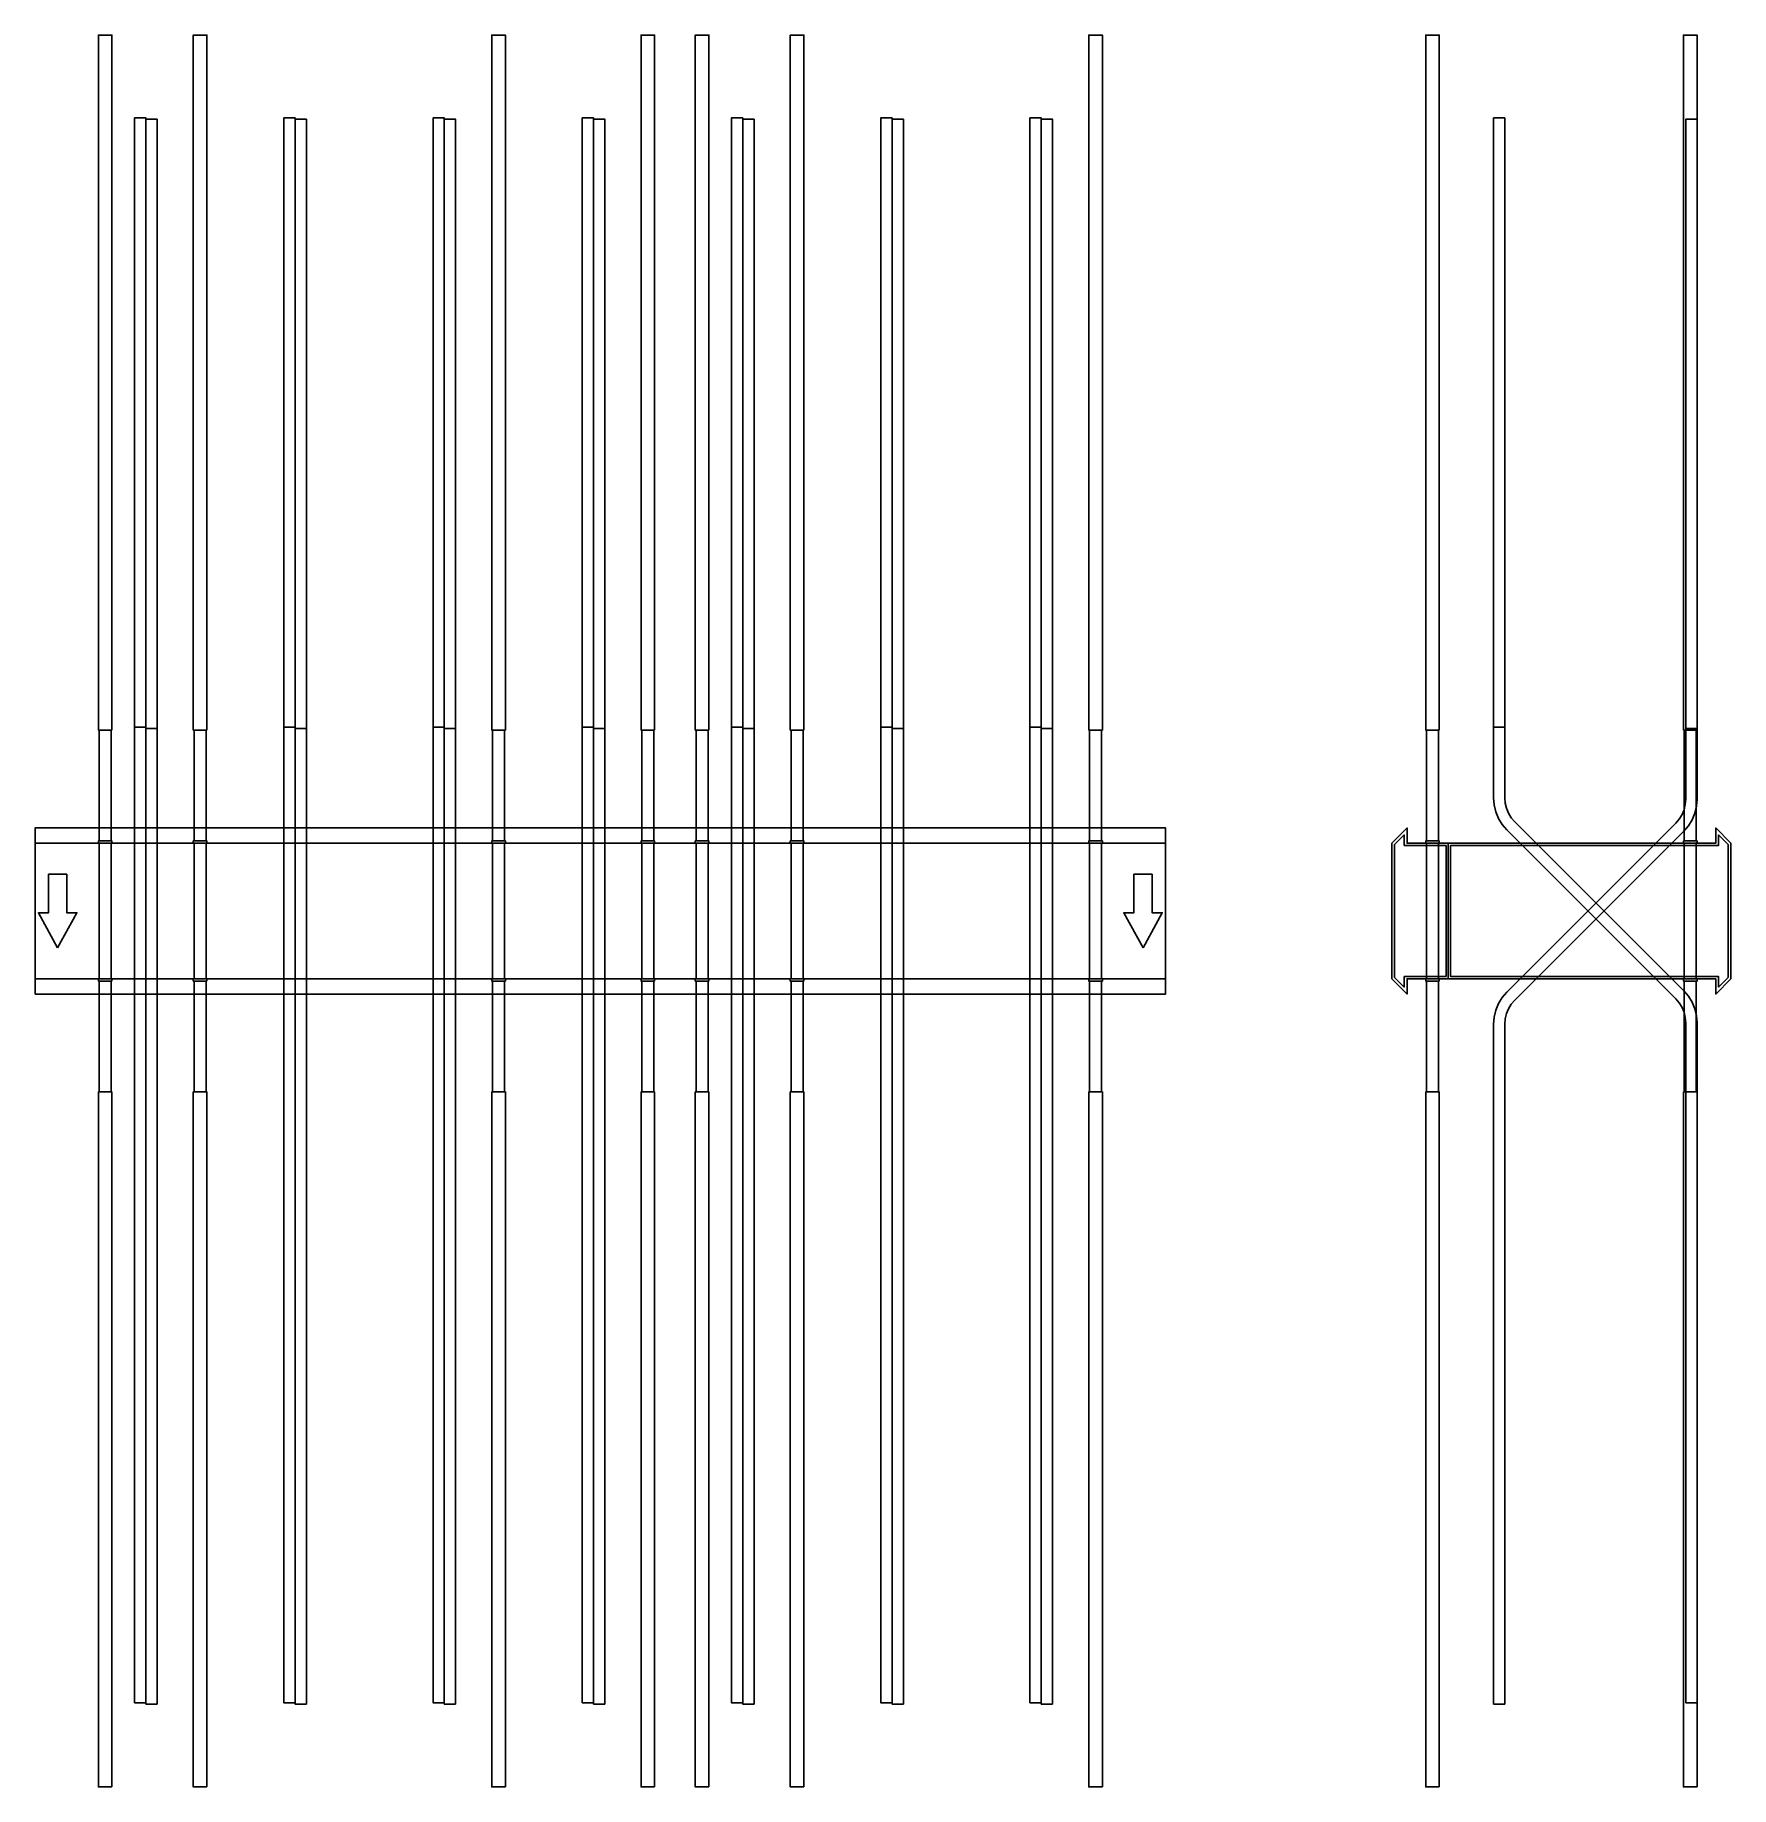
# Model space of a CAD drawing. Extents: x 0 to 1500, y -775 to 775.
import ezdxf

# ---------------------------------------------------------------- set-up
doc = ezdxf.new("R2010")
doc.units = 0
doc.layers.add('Halfen', color=7, linetype='CONTINUOUS')

msp = doc.modelspace()

# ---------------------------------------------------------------- linework, layer by layer
at = {"layer": 'Halfen', "color": 7}
for points in [[(68, 160), (68, 775), (56, 775), (56, 160)], [(152, 160), (152, 775), (140, 775), (140, 160)], [(416, 160), (416, 775), (404, 775), (404, 160)], [(548, 160), (548, 775), (536, 775), (536, 160)], [(596, 160), (596, 775), (584, 775), (584, 160)], [(680, 160), (680, 775), (668, 775), (668, 160)], [(944, 160), (944, 775), (932, 775), (932, 160)], [(1242, 160), (1242, 775), (1230, 775), (1230, 160)], [(1470, 160), (1470, 775), (1458, 775), (1458, 160)], [(98, 162.71), (98, 701.71), (88, 701.71), (88, 162.71)], [(108, 161.497), (108, 700.497), (98, 700.497), (98, 161.497)], [(230, 162.71), (230, 701.71), (220, 701.71), (220, 162.71)], [(240, 161.497), (240, 700.497), (230, 700.497), (230, 161.497)], [(362, 162.71), (362, 701.71), (352, 701.71), (352, 162.71)], [(372, 161.497), (372, 700.497), (362, 700.497), (362, 161.497)], [(494, 162.71), (494, 701.71), (484, 701.71), (484, 162.71)], [(504, 161.497), (504, 700.497), (494, 700.497), (494, 161.497)], [(626, 162.71), (626, 701.71), (616, 701.71), (616, 162.71)], [(636, 161.497), (636, 700.497), (626, 700.497), (626, 161.497)], [(758, 162.71), (758, 701.71), (748, 701.71), (748, 162.71)], [(768, 161.497), (768, 700.497), (758, 700.497), (758, 161.497)], [(890, 162.71), (890, 701.71), (880, 701.71), (880, 162.71)], [(900, 161.497), (900, 700.497), (890, 700.497), (890, 161.497)], [(1300, 162.71), (1300, 701.71), (1290, 701.71), (1290, 162.71)], [(1460, 161.497), (1460, 700.497), (1470, 700.497), (1470, 161.497)], [(67.25, 62), (67.25, 160), (56.75, 160), (56.75, 62)], [(98, -700.497), (98, 162.71), (88, 162.71), (88, -700.497)], [(108, -701.71), (108, 161.497), (98, 161.497), (98, -701.71)], [(151.25, 62), (151.25, 160), (140.75, 160), (140.75, 62)], [(230, -700.497), (230, 162.71), (220, 162.71), (220, -700.497)], [(240, -701.71), (240, 161.497), (230, 161.497), (230, -701.71)], [(362, -700.497), (362, 162.71), (352, 162.71), (352, -700.497)], [(372, -701.71), (372, 161.497), (362, 161.497), (362, -701.71)], [(415.25, 62), (415.25, 160), (404.75, 160), (404.75, 62)], [(494, -700.497), (494, 162.71), (484, 162.71), (484, -700.497)], [(504, -701.71), (504, 161.497), (494, 161.497), (494, -701.71)], [(547.25, 62), (547.25, 160), (536.75, 160), (536.75, 62)], [(595.25, 62), (595.25, 160), (584.75, 160), (584.75, 62)], [(626, -700.497), (626, 162.71), (616, 162.71), (616, -700.497)], [(636, -701.71), (636, 161.497), (626, 161.497), (626, -701.71)], [(679.25, 62), (679.25, 160), (668.75, 160), (668.75, 62)], [(758, -700.497), (758, 162.71), (748, 162.71), (748, -700.497)], [(768, -701.71), (768, 161.497), (758, 161.497), (758, -701.71)], [(890, -700.497), (890, 162.71), (880, 162.71), (880, -700.497)], [(900, -701.71), (900, 161.497), (890, 161.497), (890, -701.71)], [(943.25, 62), (943.25, 160), (932.75, 160), (932.75, 62)], [(1241.25, 62), (1241.25, 160), (1230.75, 160), (1230.75, 62)], [(1470, -700.497), (1470, -98.891), (1469.508, -92.633), (1468.042, -86.53), (1465.64, -80.731), (1462.361, -75.379), (1458.284, -70.607), (1308.787, 78.891), (1305.729, 82.471), (1303.27, 86.484), (1301.468, 90.834), (1300.369, 95.411), (1300, 100.104), (1300, 162.71), (1290, 162.71), (1290, 100.104), (1290.492, 93.847), (1291.958, 87.743), (1294.36, 81.944), (1297.639, 76.593), (1301.716, 71.82), (1451.213, -77.678), (1454.271, -81.257), (1456.73, -85.271), (1458.532, -89.62), (1459.631, -94.198), (1460, -98.891), (1460, -700.497)], [(1290, -701.71), (1290, -100.104), (1290.492, -93.847), (1291.958, -87.743), (1294.36, -81.944), (1297.639, -76.593), (1301.716, -71.82), (1451.213, 77.678), (1454.271, 81.257), (1456.73, 85.271), (1458.532, 89.62), (1459.631, 94.198), (1460, 98.891), (1460, 161.497), (1470, 161.497), (1470, 98.891), (1469.508, 92.634), (1468.042, 86.53), (1465.64, 80.731), (1462.361, 75.38), (1458.284, 70.607), (1308.787, -78.891), (1305.729, -82.47), (1303.27, -86.484), (1301.468, -90.833), (1300.369, -95.411), (1300, -100.104), (1300, -701.71)], [(1469.25, 62), (1469.25, 160), (1458.75, 160), (1458.75, 62)], [(0, -73.5), (1000, -73.5), (1000, 73.5), (0, 73.5)], [(68, 60), (68, 62), (56, 62), (56, 60)], [(152, 60), (152, 62), (140, 62), (140, 60)], [(416, 60), (416, 62), (404, 62), (404, 60)], [(548, 60), (548, 62), (536, 62), (536, 60)], [(596, 60), (596, 62), (584, 62), (584, 60)], [(680, 60), (680, 62), (668, 62), (668, 60)], [(944, 60), (944, 62), (932, 62), (932, 60)], [(1250, -60), (1250, 60), (1213.5, 60), (1213.5, 73.5), (1200, 60), (1200, -60), (1213.5, -73.5), (1213.5, -60)], [(1248, -58), (1248, 58), (1211, 58), (1211, 67.25), (1202.5, 58.75), (1202.5, -58.75), (1211, -67.25), (1211, -58)], [(1242, 60), (1242, 62), (1230, 62), (1230, 60)], [(1500, -60), (1500, 60), (1486.5, 73.5), (1486.5, 60), (1250, 60), (1250, -60), (1486.5, -60), (1486.5, -73.5)], [(1497.5, -58.75), (1497.5, 58.75), (1489, 67.25), (1489, 58), (1252, 58), (1252, -58), (1489, -58), (1489, -67.25)], [(1470, 60), (1470, 62), (1458, 62), (1458, 60)], [(0, -60), (1000, -60), (1000, 60), (0, 60)], [(67.25, -60), (67.25, 60), (56.75, 60), (56.75, -60)], [(151.25, -60), (151.25, 60), (140.75, 60), (140.75, -60)], [(415.25, -60), (415.25, 60), (404.75, 60), (404.75, -60)], [(547.25, -60), (547.25, 60), (536.75, 60), (536.75, -60)], [(595.25, -60), (595.25, 60), (584.75, 60), (584.75, -60)], [(679.25, -60), (679.25, 60), (668.75, 60), (668.75, -60)], [(943.25, -60), (943.25, 60), (932.75, 60), (932.75, -60)], [(1241.25, -60), (1241.25, 60), (1230.75, 60), (1230.75, -60)], [(1469.25, -60), (1469.25, 60), (1458.75, 60), (1458.75, -60)], [(20, -32.5), (37, -1.5), (28, -1.5), (28, 32.5), (12, 32.5), (12, -1.5), (3, -1.5)], [(980, -32.5), (997, -1.5), (988, -1.5), (988, 32.5), (972, 32.5), (972, -1.5), (963, -1.5)], [(68, -62), (68, -60), (56, -60), (56, -62)], [(67.25, -160), (67.25, -62), (56.75, -62), (56.75, -160)], [(152, -62), (152, -60), (140, -60), (140, -62)], [(151.25, -160), (151.25, -62), (140.75, -62), (140.75, -160)], [(416, -62), (416, -60), (404, -60), (404, -62)], [(415.25, -160), (415.25, -62), (404.75, -62), (404.75, -160)], [(548, -62), (548, -60), (536, -60), (536, -62)], [(547.25, -160), (547.25, -62), (536.75, -62), (536.75, -160)], [(596, -62), (596, -60), (584, -60), (584, -62)], [(595.25, -160), (595.25, -62), (584.75, -62), (584.75, -160)], [(680, -62), (680, -60), (668, -60), (668, -62)], [(679.25, -160), (679.25, -62), (668.75, -62), (668.75, -160)], [(944, -62), (944, -60), (932, -60), (932, -62)], [(943.25, -160), (943.25, -62), (932.75, -62), (932.75, -160)], [(1242, -62), (1242, -60), (1230, -60), (1230, -62)], [(1241.25, -160), (1241.25, -62), (1230.75, -62), (1230.75, -160)], [(1470, -62), (1470, -60), (1458, -60), (1458, -62)], [(1469.25, -160), (1469.25, -62), (1458.75, -62), (1458.75, -160)], [(68, -775), (68, -160), (56, -160), (56, -775)], [(152, -775), (152, -160), (140, -160), (140, -775)], [(416, -775), (416, -160), (404, -160), (404, -775)], [(548, -775), (548, -160), (536, -160), (536, -775)], [(596, -775), (596, -160), (584, -160), (584, -775)], [(680, -775), (680, -160), (668, -160), (668, -775)], [(944, -775), (944, -160), (932, -160), (932, -775)], [(1242, -775), (1242, -160), (1230, -160), (1230, -775)], [(1470, -775), (1470, -160), (1458, -160), (1458, -775)]]:
    msp.add_lwpolyline(points, close=True, dxfattribs=at)

doc.saveas('drawing.dxf')
